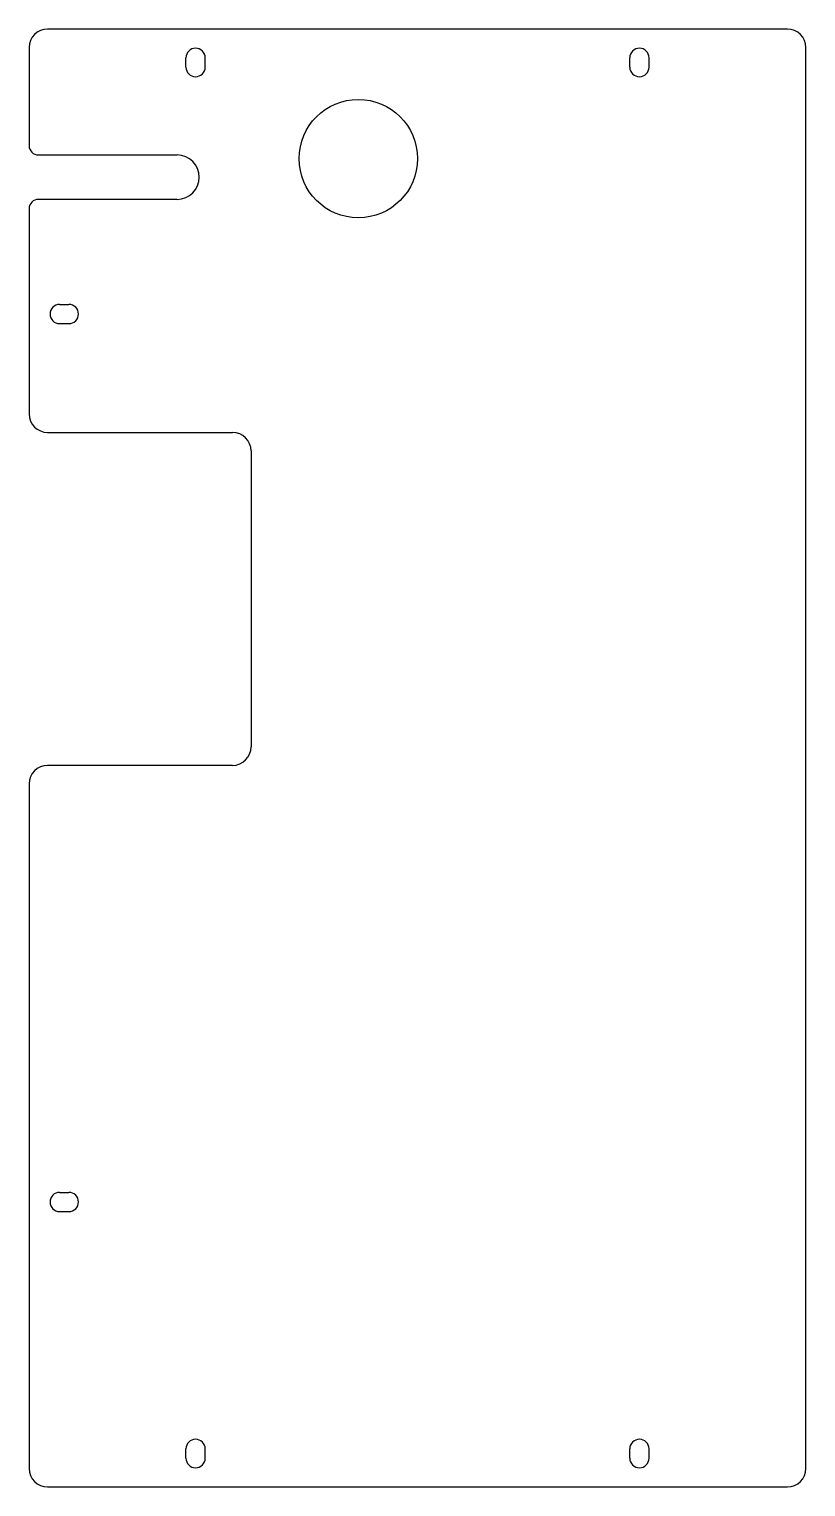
# Model space of a CAD drawing. Extents: x -407 to -197, y -120 to 274.
import ezdxf

# ---------------------------------------------------------------- set-up
doc = ezdxf.new("R2010")
doc.units = 0
doc.layers.add('Shape2DView036', color=7, linetype='CONTINUOUS')

msp = doc.modelspace()

# ---------------------------------------------------------------- linework, layer by layer
at = {"layer": 'Shape2DView036'}
for p, q in [((-202, 274), (-402, 274)), ((-407, 269), (-407, 242.5)), ((-197, -115), (-197, 269)), ((-364.6, 263.75), (-364.6, 266.25)), ((-359.4, 263.75), (-359.4, 266.25)), ((-244.6, 263.75), (-244.6, 266.25)), ((-239.4, 263.75), (-239.4, 266.25)), ((-404.5, 240), (-367, 240)), ((-407, 225.5), (-407, 170)), ((-367, 228), (-404.5, 228)), ((-398.75, 199.6), (-396.25, 199.6)), ((-398.75, 194.4), (-396.25, 194.4)), ((-402, 165), (-352, 165)), ((-347, 160), (-347, 80)), ((-352, 75), (-402, 75)), ((-407, 70), (-407, -115)), ((-398.75, -40.4), (-396.25, -40.4)), ((-398.75, -45.6), (-396.25, -45.6)), ((-364.6, -112.25), (-364.6, -109.75)), ((-359.4, -112.25), (-359.4, -109.75)), ((-244.6, -112.25), (-244.6, -109.75)), ((-239.4, -112.25), (-239.4, -109.75)), ((-402, -120), (-202, -120))]:
    msp.add_line(p, q, dxfattribs=at)
msp.add_circle((-318, 239), 16, dxfattribs=at)
for centre, radius, start, end in [((-402, 269), 5, 90, 180), ((-202, 269), 5, 0, 90), ((-362, 266.25), 2.6, 0, 180), ((-242, 266.25), 2.6, 0, -180), ((-362, 263.75), 2.6, 180, 0), ((-242, 263.75), 2.6, -180, 0), ((-404.5, 242.5), 2.5, 180, -90), ((-367, 234), 6, -90, 90), ((-404.5, 225.5), 2.5, 90, 180), ((-398.75, 197), 2.6, 90, -90), ((-396.25, 197), 2.6, -90, 90), ((-402, 170), 5, 180, -90), ((-352, 160), 5, 0, 90), ((-352, 80), 5, -90, 0), ((-402, 70), 5, 90, -180), ((-398.75, -43), 2.6, 90, -90), ((-396.25, -43), 2.6, -90, 90), ((-362, -109.75), 2.6, 0, 180), ((-242, -109.75), 2.6, 0, 180), ((-362, -112.25), 2.6, 180, 0), ((-242, -112.25), 2.6, 180, 0), ((-402, -115), 5, -180, -90), ((-202, -115), 5, -90, 0)]:
    msp.add_arc(centre, radius, start, end, dxfattribs=at)

doc.saveas('drawing.dxf')
